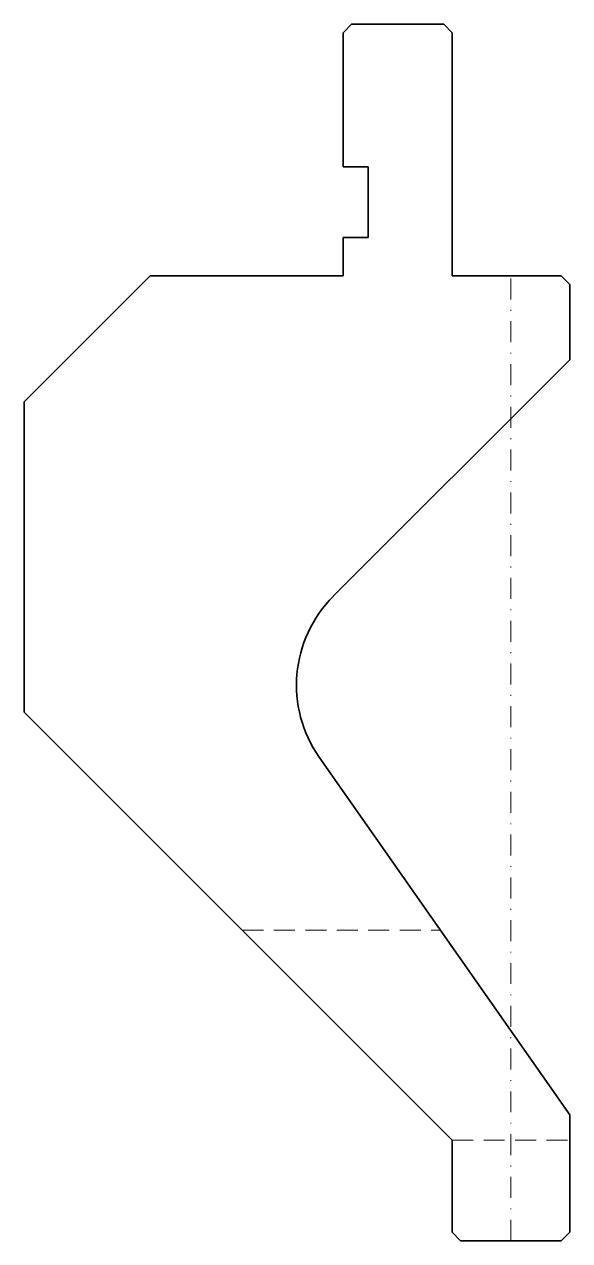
# Model space of a CAD drawing. Header units: millimetres. Extents: x -58 to 7, y 0 to 145.
import ezdxf

# ---------------------------------------------------------------- set-up
doc = ezdxf.new("R2010")
doc.units = ezdxf.units.MM
doc.header["$LTSCALE"] = 5
for name, pattern in [('AUSGEZOGEN', [0]), ('DASHDOT', [1, 0.5, -0.25, 0, -0.25]), ('DASHED', [0.75, 0.5, -0.25])]:
    doc.linetypes.add(name, pattern=pattern)
doc.layers.add('2', color=7, linetype='Continuous')

msp = doc.modelspace()

# ---------------------------------------------------------------- linework, layer by layer
at = {"layer": '2', "color": 7, "linetype": 'AUSGEZOGEN', "lineweight": 35}
for p, q in [((-20, 144), (-19, 145)), ((-19, 145), (-8, 145)), ((-8, 145), (-7, 144)), ((-20, 128), (-20, 144)), ((-7, 144), (-7, 115)), ((-17, 128), (-20, 128)), ((-17, 119.6), (-17, 128)), ((-20, 115), (-20, 119.6)), ((-20, 119.6), (-17, 119.6)), ((-58, 100), (-43, 115)), ((-43, 115), (-20, 115)), ((-7, 115), (6, 115)), ((6, 115), (7, 114)), ((7, 114), (7, 105)), ((7, 105), (-21.17, 76.83)), ((-58, 63), (-58, 100)), ((-7, 12), (-58, 63)), ((-22.85, 57.62), (7, 15)), ((7, 15), (7, 1)), ((-7, 1), (-7, 12)), ((-6, 0), (-7, 1)), ((6, 0), (-6, 0)), ((7, 1), (6, 0))]:
    msp.add_line(p, q, dxfattribs=at)
at = {"layer": '2', "color": 7, "linetype": 'DASHDOT', "lineweight": 18}
msp.add_line((0, 0), (0, 115), dxfattribs=at)
at = {"layer": '2', "color": 7, "linetype": 'DASHED', "lineweight": 18}
for p, q in [((-32, 37), (-8.4, 37)), ((-7, 12), (7, 12))]:
    msp.add_line(p, q, dxfattribs=at)
at = {"layer": '2', "color": 7, "linetype": 'AUSGEZOGEN', "lineweight": 35}
msp.add_arc((-10.56, 66.23), 15, 135, 215, dxfattribs=at)

doc.saveas('drawing.dxf')
